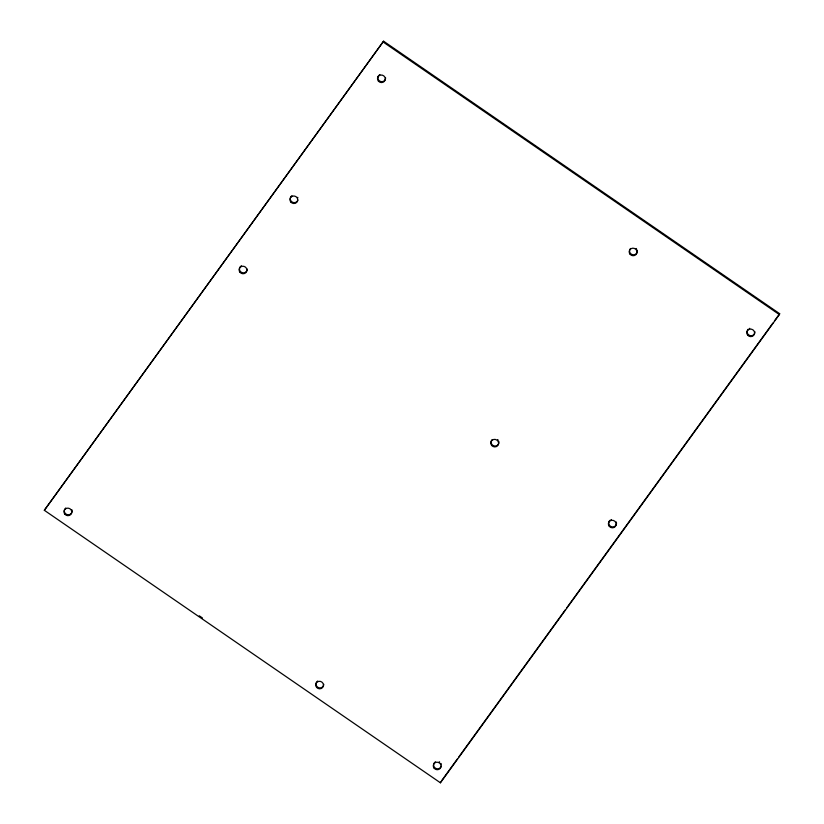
<?xml version="1.0" encoding="UTF-8"?>
<svg xmlns="http://www.w3.org/2000/svg" width="824" height="824" viewBox="0 0 824 824"><rect width="100%" height="100%" fill="white"/><g stroke="black" fill="none" stroke-linecap="round" stroke-linejoin="round"><path stroke-width="1.24" d="M44.331 510.293L383.572 41.2L779.669 313.707L779.36 314.583L440.428 782.8L44.331 510.293L383.572 41.2M440.428 782.8L440.737 781.914M441.489 780.874L457.341 758.976M458.855 756.885L565.295 609.853M566.799 607.772L772.881 323.09M774.385 321L779.669 313.707M383.263 42.086L779.36 314.583M199.264 615.796L202.447 617.979M385.611 77.858A3.914 3.739 19.4 0 1 380.451 81.442A3.914 3.739 19.4 0 1 378.752 75.396M379.442 74.799A3.914 3.739 19.4 0 1 379.854 74.562M754.877 331.639A3.914 3.739 19.4 0 1 750.231 335.636A3.914 3.739 19.4 0 1 747.605 330.022M747.78 329.755A3.914 3.739 19.4 0 1 748.305 329.167M749.438 328.477A3.914 3.739 19.4 0 1 749.758 328.364M637.148 250.094A3.914 3.739 19.4 0 1 632.533 254.709A3.914 3.739 19.4 0 1 630.525 248.457M636.138 248.457A3.914 3.739 19.4 0 1 636.54 248.91M297.886 200.098A3.914 3.739 19.4 0 1 292.366 202.158A3.914 3.739 19.4 0 1 291.057 196.503M291.284 196.256A3.914 3.739 19.4 0 1 291.943 195.71M297.68 197.338A3.914 3.739 19.4 0 1 297.876 197.832M247.21 269.036A3.914 3.739 19.4 0 1 242.06 272.631A3.914 3.739 19.4 0 1 240.351 266.585M240.989 266.018A3.914 3.739 19.4 0 1 241.453 265.75M72.1 511.282A3.914 3.739 19.4 0 1 67.465 514.691A3.914 3.739 19.4 0 1 64.519 509.665M64.684 509.304A3.914 3.739 19.4 0 1 64.983 508.799M65.508 508.212A3.914 3.739 19.4 0 1 65.766 508.006M71.801 509.665A3.914 3.739 19.4 0 1 72.1 510.952M323.791 684.301A3.914 3.739 19.4 0 1 318.095 687.453A3.914 3.739 19.4 0 1 317.621 681.046M441.242 766.166A3.914 3.739 19.4 0 1 435.113 767.989A3.914 3.739 19.4 0 1 435.494 761.778M439.274 761.778A3.914 3.739 19.4 0 1 439.635 761.984M440.943 763.415A3.914 3.739 19.4 0 1 441.262 764.219M616.28 521.994A3.914 3.739 19.4 0 1 614.405 526.536A3.914 3.739 19.4 0 1 609.43 525.259A3.914 3.739 19.4 0 1 609.914 520.356M610.975 519.687A3.914 3.739 19.4 0 1 611.418 519.532M498.726 441.221A3.914 3.739 19.4 0 1 496.8 445.65A3.914 3.739 19.4 0 1 491.887 444.435A3.914 3.739 19.4 0 1 492.175 439.594M497.686 439.594A3.914 3.739 19.4 0 1 498.098 440.047M378.443 81.164A3.914 3.739 19.4 0 0 385.086 80.155A3.914 3.739 19.4 0 0 380.688 75.077A3.914 3.739 19.4 0 0 378.443 81.164M747.729 335.214A3.914 3.739 19.4 0 0 754.372 334.204A3.914 3.739 19.4 0 0 749.974 329.137A3.914 3.739 19.4 0 0 747.729 335.214M630.133 254.317A3.914 3.739 19.4 0 0 636.777 253.298A3.914 3.739 19.4 0 0 632.379 248.23A3.914 3.739 19.4 0 0 630.133 254.317M290.893 202.117A3.914 3.739 19.4 0 0 297.526 201.108A3.914 3.739 19.4 0 0 293.128 196.04A3.914 3.739 19.4 0 0 290.893 202.117M240.052 272.353A3.914 3.739 19.4 0 0 246.685 271.333A3.914 3.739 19.4 0 0 242.287 266.265A3.914 3.739 19.4 0 0 240.052 272.353M64.931 514.269A3.914 3.739 19.4 0 0 71.575 513.249A3.914 3.739 19.4 0 0 67.177 508.181A3.914 3.739 19.4 0 0 64.931 514.269M316.622 687.412A3.914 3.739 19.4 0 0 323.255 686.402A3.914 3.739 19.4 0 0 318.867 681.335A3.914 3.739 19.4 0 0 316.622 687.412M434.217 768.318A3.914 3.739 19.4 0 0 440.85 767.299A3.914 3.739 19.4 0 0 436.452 762.231A3.914 3.739 19.4 0 0 434.217 768.318M609.327 526.402A3.914 3.739 19.4 0 0 615.971 525.393A3.914 3.739 19.4 0 0 611.573 520.325A3.914 3.739 19.4 0 0 609.327 526.402M491.732 445.506A3.914 3.739 19.4 0 0 498.376 444.486A3.914 3.739 19.4 0 0 493.978 439.419A3.914 3.739 19.4 0 0 491.732 445.506"/></g></svg>
